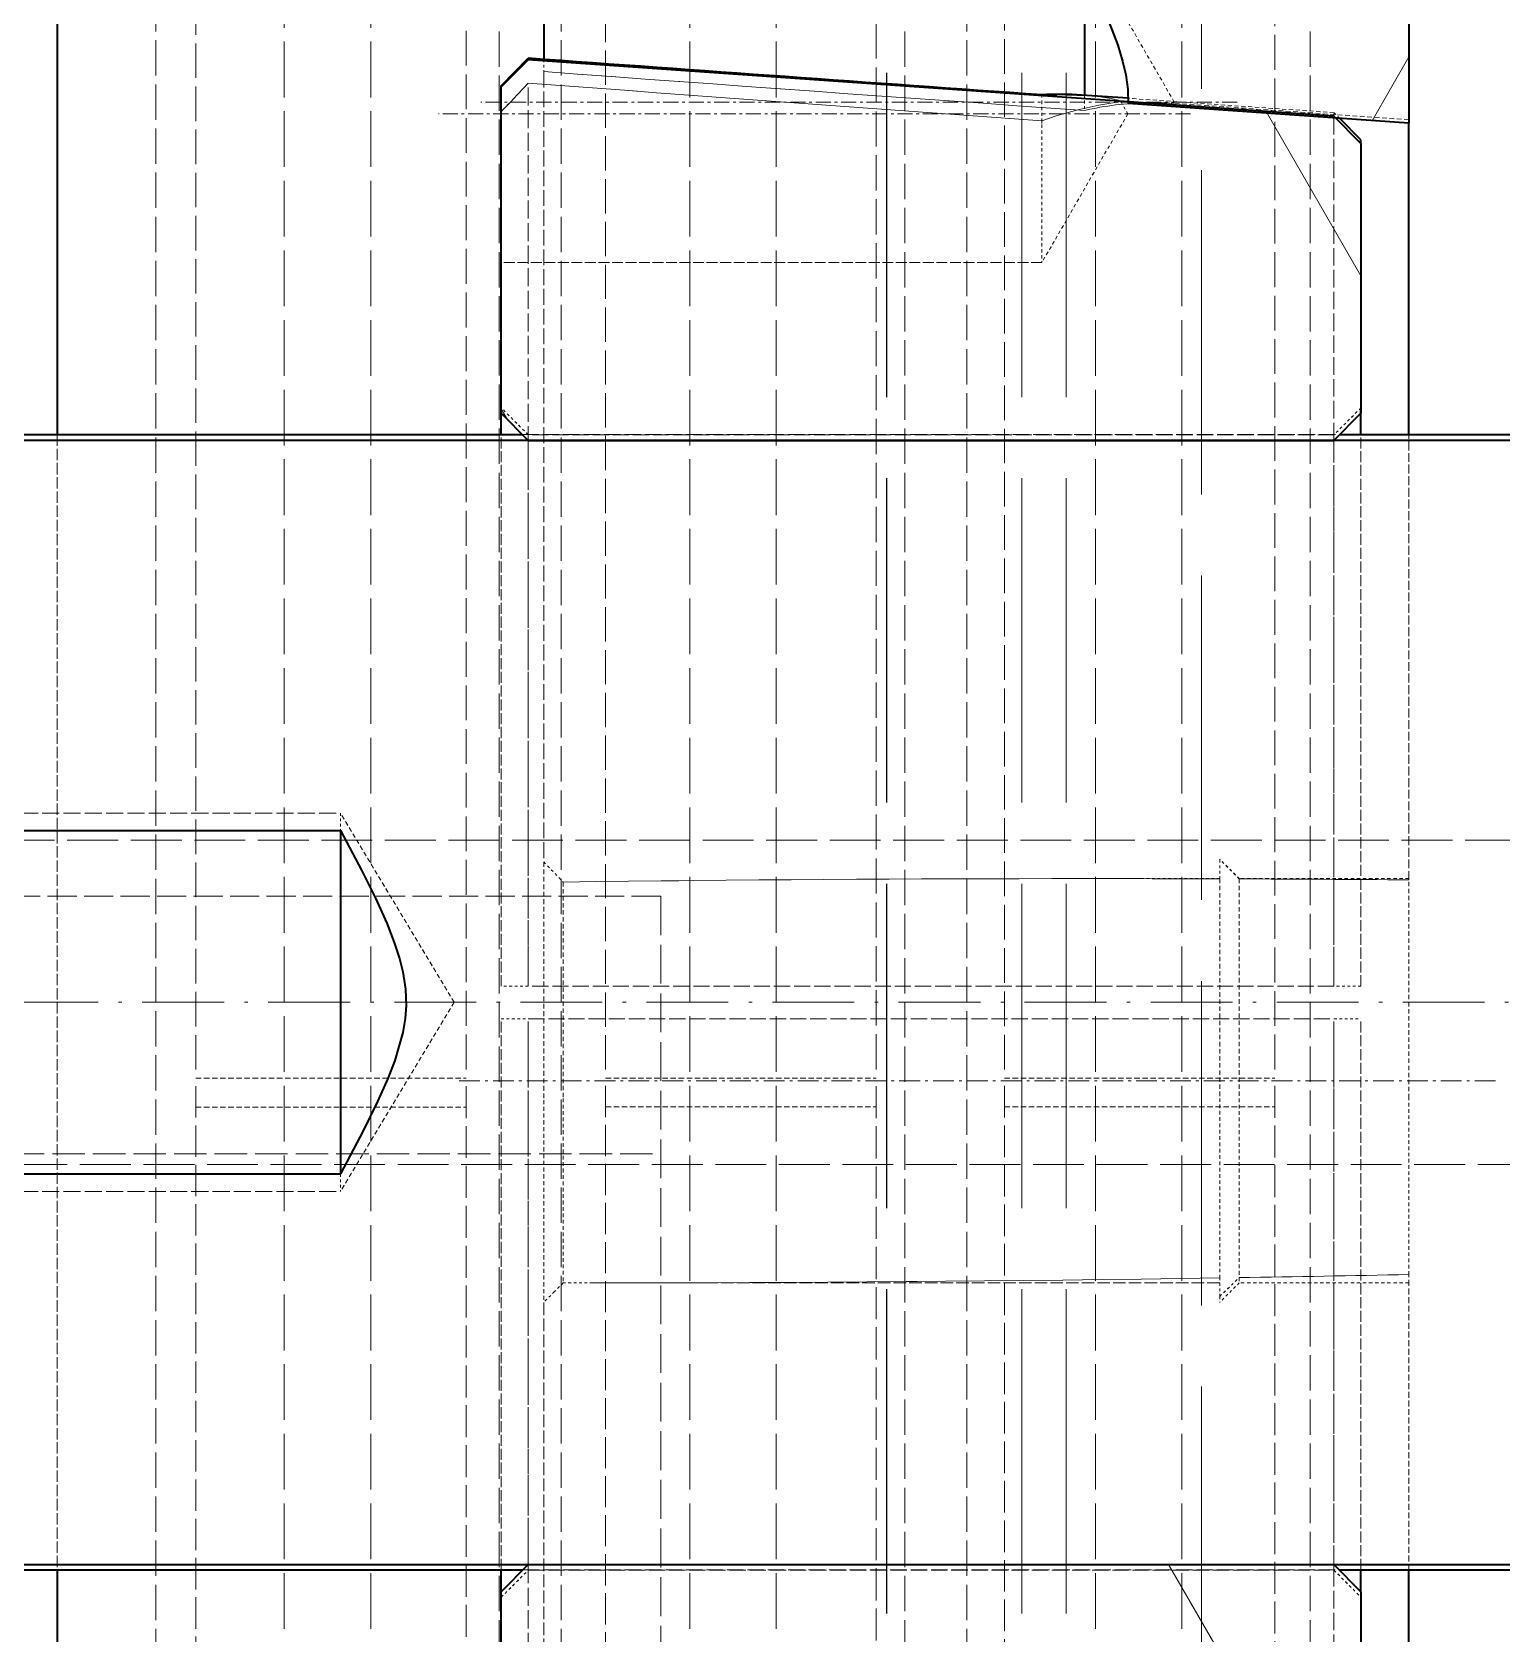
# Model space of a CAD drawing. Header units: millimetres. Extents: x 12184 to 41592, y 8990 to 29785.
# Drawn here: x 22871.4 to 22925.8, y 16684.3 to 16743.6 of the extents above; entities that cross this region are included whole.
import ezdxf

# ---------------------------------------------------------------- set-up
doc = ezdxf.new("R2010")
doc.units = ezdxf.units.MM
doc.linetypes.add('DASHDOT', pattern=[18.5, 12, -3, 0.5, -3])
doc.linetypes.add('DASHED', pattern=[15, 12, -3])

# ---------------------------------------------------------------- blocks, each defined once
blk = doc.blocks.new('A$C55E021B5')
at = {"color": 7, "linetype": 'DASHED', "lineweight": 13}
for p, q in [((584.999, 2140.5), (584.999, 0.5)), ((586.647, 2140.5), (586.647, 0.5)), ((591.644, 2140.5), (591.644, 0.5)), ((579.999, 1356.898), (579.999, 403.044))]:
    blk.add_line(p, q, dxfattribs=at)
at = {"color": 7, "lineweight": 35, "ltscale": 0.054532}
blk.add_line((572.327, 536.346), (572.327, 503.627), dxfattribs=at)
at = {"color": 7, "linetype": 'DASHED', "lineweight": 13, "ltscale": 0.108833}
for p, q in [((575.977, 536.413), (575.977, 471.113)), ((588.677, 471.113), (588.677, 536.413)), ((590.977, 536.413), (590.977, 471.113)), ((603.677, 471.113), (603.677, 536.413)), ((605.977, 536.413), (605.977, 471.113)), ((618.677, 471.113), (618.677, 536.413)), ((575.977, 471.113), (575.977, 405.813)), ((588.677, 405.813), (588.677, 471.113)), ((590.977, 471.113), (590.977, 405.813)), ((603.677, 405.813), (603.677, 471.113)), ((605.977, 471.113), (605.977, 405.813)), ((618.677, 405.813), (618.677, 471.113))]:
    blk.add_line(p, q, dxfattribs=at)
at = {"color": 7, "linetype": 'DASHED', "lineweight": 13, "ltscale": 0.108372}
blk.add_line((592.038, 533.33), (592.038, 468.307), dxfattribs=at)
at = {"color": 7, "linetype": 'DASHED', "lineweight": 13, "ltscale": 0.107632}
blk.add_line((607.193, 532.883), (607.193, 468.304), dxfattribs=at)
at = {"color": 7, "linetype": 'DASHED', "lineweight": 13, "ltscale": 0.10718}
blk.add_line((577.284, 532.618), (577.284, 468.31), dxfattribs=at)
at = {"color": 7, "linetype": 'DASHED', "lineweight": 13, "ltscale": 0.106761}
blk.add_line((587.284, 532.366), (587.284, 468.31), dxfattribs=at)
at = {"color": 7, "linetype": 'DASHED', "lineweight": 13, "ltscale": 0.105579}
blk.add_line((602.039, 531.654), (602.039, 468.307), dxfattribs=at)
at = {"color": 7, "linetype": 'DASHED', "lineweight": 13, "ltscale": 0.106329}
blk.add_line((617.193, 532.101), (617.193, 468.304), dxfattribs=at)
at = {"color": 7, "linetype": 'DASHED', "lineweight": 13, "ltscale": 0.171667}
for p, q in [((580.728, 419.613), (580.728, 522.613)), ((583.925, 419.613), (583.925, 522.613)), ((595.728, 419.613), (595.728, 522.613)), ((598.925, 419.613), (598.925, 522.613)), ((610.728, 419.613), (610.728, 522.613)), ((613.925, 419.613), (613.925, 522.613))]:
    blk.add_line(p, q, dxfattribs=at)
at = {"color": 7, "lineweight": 35, "ltscale": 0.040341}
blk.add_line((622.327, 516.317), (622.327, 492.113), dxfattribs=at)
at = {"color": 7, "linetype": 'DASHED', "lineweight": 13, "ltscale": 0.011066}
blk.add_line((581.007, 504.413), (584.327, 510.163), dxfattribs=at)
at = {"color": 7, "lineweight": 35, "ltscale": 0.007811}
blk.add_line((584.327, 509.353), (584.327, 504.666), dxfattribs=at)
at = {"color": 7, "lineweight": 35, "ltscale": 0.005599}
blk.add_line((604.327, 509.353), (604.327, 505.994), dxfattribs=at)
at = {"color": 7, "lineweight": 13, "ltscale": 0.004543}
blk.add_line((573.69, 503.723), (572.327, 506.084), dxfattribs=at)
at = {"color": 7, "lineweight": 35, "ltscale": 0.049789}
blk.add_line((575.101, 503.888), (604.901, 505.98), dxfattribs=at)
at = {"color": 7, "linetype": 'DASHED', "lineweight": 13, "ltscale": 0.00075798}
blk.add_line((604.327, 505.994), (604.327, 505.539), dxfattribs=at)
at = {"color": 7, "linetype": 'DASHED', "lineweight": 13, "ltscale": 0.048727}
blk.add_line((604.327, 505.539), (604.327, 476.303), dxfattribs=at)
at = {"color": 7, "lineweight": 35, "ltscale": 9.00269e-05}
blk.add_line((604.901, 505.98), (604.901, 506.034), dxfattribs=at)
at = {"color": 7, "lineweight": 35, "ltscale": 0.002385}
blk.add_line((605.901, 505.011), (604.901, 506.034), dxfattribs=at)
at = {"color": 7, "lineweight": 35, "ltscale": 0.002362}
for p, q in [((605.901, 504.976), (604.901, 505.98)), ((574.101, 502.884), (575.101, 503.888))]:
    blk.add_line(p, q, dxfattribs=at)
at = {"color": 7, "linetype": 'DASHED', "lineweight": 13, "ltscale": 0.055687}
for p, q in [((604.901, 471.705), (604.901, 505.117)), ((604.901, 437.093), (604.901, 470.505))]:
    blk.add_line(p, q, dxfattribs=at)
at = {"color": 7, "lineweight": 35, "ltscale": 5.72205e-05}
blk.add_line((605.901, 504.976), (605.901, 505.011), dxfattribs=at)
at = {"color": 7, "lineweight": 35, "ltscale": 0.020118}
for p, q in [((605.901, 492.906), (605.901, 504.976)), ((605.901, 437.233), (605.901, 449.304))]:
    blk.add_line(p, q, dxfattribs=at)
at = {"color": 7, "linetype": 'DASHED', "lineweight": 13, "ltscale": 0.014544}
blk.add_line((572.327, 503.76), (581.032, 504.369), dxfattribs=at)
at = {"color": 7, "lineweight": 35, "ltscale": 0.017341}
blk.add_line((572.327, 503.627), (582.706, 504.356), dxfattribs=at)
at = {"color": 7, "linetype": 'DASHED', "lineweight": 13, "ltscale": 0.012709}
blk.add_line((575.101, 504.021), (582.708, 504.553), dxfattribs=at)
at = {"color": 7, "linetype": 'DASHDOT', "lineweight": 13, "ltscale": 0.04664}
blk.add_line((578.675, 504.413), (606.659, 504.413), dxfattribs=at)
at = {"color": 7, "linetype": 'DASHED', "lineweight": 13, "ltscale": 8.42455e-05}
blk.add_line((581.032, 504.369), (581.007, 504.413), dxfattribs=at)
at = {"color": 7, "linetype": 'DASHED', "lineweight": 13, "ltscale": 0.000399662}
for p, q in [((581.272, 504.382), (581.032, 504.369)), ((581.032, 504.369), (581.272, 504.382))]:
    blk.add_line(p, q, dxfattribs=at)
at = {"color": 7, "lineweight": 35, "ltscale": 0.002883}
blk.add_line((582.708, 504.553), (584.434, 504.674), dxfattribs=at)
at = {"color": 7, "linetype": 'DASHED', "lineweight": 13, "ltscale": 0.000904611}
blk.add_line((582.725, 503.979), (582.997, 504.449), dxfattribs=at)
at = {"color": 7, "linetype": 'DASHED', "lineweight": 13, "ltscale": 5.922e-06}
blk.add_line((582.997, 504.449), (582.996, 504.446), dxfattribs=at)
at = {"color": 7, "linetype": 'DASHED', "lineweight": 13, "ltscale": 0.000201659}
blk.add_line((582.996, 504.446), (583.111, 504.409), dxfattribs=at)
at = {"color": 7, "linetype": 'DASHED', "lineweight": 13, "ltscale": 0.000207215}
blk.add_line((583.113, 504.492), (582.997, 504.449), dxfattribs=at)
at = {"color": 7, "linetype": 'DASHED', "lineweight": 13, "ltscale": 0.000938225}
blk.add_line((584.327, 504.666), (584.327, 504.103), dxfattribs=at)
at = {"color": 7, "linetype": 'DASHED', "lineweight": 13, "ltscale": 0.000364304}
blk.add_line((585.901, 504.677), (585.901, 504.459), dxfattribs=at)
at = {"color": 7, "linetype": 'DASHED', "lineweight": 13, "ltscale": 0.009966}
blk.add_line((585.901, 504.459), (585.901, 498.479), dxfattribs=at)
at = {"color": 7, "lineweight": 13, "ltscale": 0.011692}
blk.add_line((577.608, 504.064), (574.101, 497.989), dxfattribs=at)
at = {"color": 7, "lineweight": 35, "ltscale": 0.001852}
blk.add_line((574.101, 503.021), (574.886, 503.807), dxfattribs=at)
at = {"color": 7, "linetype": 'DASHED', "lineweight": 13, "ltscale": 0.000504953}
blk.add_line((574.886, 503.807), (575.101, 504.021), dxfattribs=at)
at = {"color": 7, "linetype": 'DASHED', "lineweight": 13, "ltscale": 0.05386}
for p, q in [((575.101, 471.705), (575.101, 504.021)), ((575.101, 438.189), (575.101, 470.505))]:
    blk.add_line(p, q, dxfattribs=at)
at = {"color": 7, "linetype": 'DASHED', "lineweight": 13, "ltscale": 0.000221252}
blk.add_line((575.101, 503.888), (575.101, 504.021), dxfattribs=at)
at = {"color": 7, "linetype": 'DASHDOT', "lineweight": 13, "ltscale": 0.046352}
blk.add_line((580.408, 503.979), (608.219, 503.979), dxfattribs=at)
at = {"color": 7, "linetype": 'DASHED', "lineweight": 13, "ltscale": 0.010585}
blk.add_line((582.725, 503.979), (585.901, 498.479), dxfattribs=at)
at = {"color": 7, "linetype": 'DASHED', "lineweight": 13, "ltscale": 0.000365829}
blk.add_line((585.901, 503.719), (585.901, 503.5), dxfattribs=at)
at = {"color": 7, "lineweight": 35, "ltscale": 0.019194}
blk.add_line((572.327, 492.113), (572.327, 503.629), dxfattribs=at)
at = {"color": 7, "lineweight": 35, "ltscale": 0.000228119}
blk.add_line((574.101, 502.884), (574.101, 503.021), dxfattribs=at)
at = {"color": 7, "lineweight": 35, "ltscale": 0.016631}
for p, q in [((574.101, 502.884), (574.101, 492.906)), ((574.101, 449.304), (574.101, 439.326))]:
    blk.add_line(p, q, dxfattribs=at)
at = {"color": 7, "linetype": 'DASHED', "lineweight": 13, "ltscale": 0.033334}
blk.add_line((585.901, 498.479), (605.901, 498.479), dxfattribs=at)
at = {"color": 7, "linetype": 'DASHED', "lineweight": 13, "ltscale": 0.002357}
for p, q in [((574.101, 493.105), (575.101, 492.105)), ((604.901, 492.105), (605.901, 493.105)), ((575.101, 450.105), (574.101, 449.105)), ((605.901, 449.105), (604.901, 450.105))]:
    blk.add_line(p, q, dxfattribs=at)
at = {"color": 7, "lineweight": 13, "ltscale": 0.000747876}
blk.add_line((605.901, 493.068), (605.677, 492.679), dxfattribs=at)
at = {"color": 7, "lineweight": 35, "ltscale": 0.001483}
blk.add_line((574.101, 492.113), (574.101, 493.002), dxfattribs=at)
at = {"color": 7, "lineweight": 35, "ltscale": 0.002368}
for p, q in [((575.101, 491.896), (574.101, 492.906)), ((575.101, 450.313), (574.101, 449.304)), ((604.901, 450.313), (605.901, 449.304))]:
    blk.add_line(p, q, dxfattribs=at)
at = {"color": 7, "lineweight": 35, "ltscale": 0.002369}
blk.add_line((604.901, 491.896), (605.901, 492.906), dxfattribs=at)
at = {"color": 7, "linetype": 'DASHED', "lineweight": 13, "ltscale": 0.000161171}
blk.add_line((605.901, 492.906), (605.901, 493.002), dxfattribs=at)
at = {"color": 7, "lineweight": 35, "ltscale": 0.001322}
blk.add_line((605.901, 492.113), (605.901, 492.906), dxfattribs=at)
at = {"color": 7, "lineweight": 35, "ltscale": 0.04673}
blk.add_line((574.886, 492.113), (546.848, 492.113), dxfattribs=at)
at = {"color": 7, "lineweight": 35, "ltscale": 0.18}
for p, q in [((654.849, 491.906), (546.848, 491.906)), ((654.849, 450.32), (546.848, 450.32))]:
    blk.add_line(p, q, dxfattribs=at)
at = {"color": 7, "linetype": 'DASHED', "lineweight": 13, "ltscale": 0.027456}
blk.add_line((572.327, 475.639), (572.327, 492.113), dxfattribs=at)
at = {"color": 7, "linetype": 'DASHED', "lineweight": 13, "ltscale": 0.034013}
for p, q in [((574.101, 471.705), (574.101, 492.113)), ((605.901, 471.705), (605.901, 492.113))]:
    blk.add_line(p, q, dxfattribs=at)
at = {"color": 7, "linetype": 'DASHED', "lineweight": 13, "ltscale": 0.050381}
blk.add_line((605.115, 492.113), (574.886, 492.113), dxfattribs=at)
at = {"color": 7, "linetype": 'DASHED', "lineweight": 13, "ltscale": 0.049667}
for p, q in [((575.101, 492.105), (604.901, 492.105)), ((575.101, 471.705), (604.901, 471.705)), ((604.901, 470.505), (575.101, 470.505)), ((604.901, 450.105), (575.101, 450.105))]:
    blk.add_line(p, q, dxfattribs=at)
at = {"color": 7, "linetype": 'DASHED', "lineweight": 13, "ltscale": 0.034}
for p, q in [((575.101, 471.705), (575.101, 492.105)), ((604.901, 471.705), (604.901, 492.105)), ((575.101, 450.105), (575.101, 470.505)), ((604.901, 450.105), (604.901, 470.505))]:
    blk.add_line(p, q, dxfattribs=at)
at = {"color": 7, "linetype": 'DASHED', "lineweight": 13, "ltscale": 0.000347519}
for p, q in [((575.101, 491.896), (575.101, 492.105)), ((604.901, 491.896), (604.901, 492.105))]:
    blk.add_line(p, q, dxfattribs=at)
at = {"color": 7, "lineweight": 35, "ltscale": 0.049667}
for p, q in [((604.901, 491.896), (575.101, 491.896)), ((604.901, 450.313), (575.101, 450.313))]:
    blk.add_line(p, q, dxfattribs=at)
at = {"color": 7, "lineweight": 35, "ltscale": 0.082889}
blk.add_line((654.849, 492.113), (605.115, 492.113), dxfattribs=at)
at = {"color": 7, "linetype": 'DASHED', "lineweight": 13, "ltscale": 0.035}
for p, q in [((622.327, 492.113), (622.327, 471.113)), ((622.327, 471.113), (622.327, 450.113))]:
    blk.add_line(p, q, dxfattribs=at)
at = {"color": 7, "linetype": 'DASHED', "lineweight": 13, "ltscale": 0.013611}
for q in [(611.849, 478.113), (611.849, 464.113)]:
    blk.add_line((607.643, 471.113), q, dxfattribs=at)
at = {"color": 7, "linetype": 'DASHED', "lineweight": 13, "ltscale": 0.001081}
for p, q in [((611.849, 478.113), (611.849, 477.464)), ((611.849, 478.113), (611.849, 477.464)), ((611.849, 464.761), (611.849, 464.113)), ((611.849, 464.761), (611.849, 464.113))]:
    blk.add_line(p, q, dxfattribs=at)
at = {"color": 7, "linetype": 'DASHED', "lineweight": 13, "ltscale": 0.0525}
for p, q in [((643.349, 478.113), (611.849, 478.113)), ((643.349, 464.113), (611.849, 464.113))]:
    blk.add_line(p, q, dxfattribs=at)
at = {"color": 7, "linetype": 'DASHED', "lineweight": 13, "ltscale": 0.156667}
for p, q in [((654.849, 477.113), (560.849, 477.113)), ((560.849, 465.113), (654.849, 465.113))]:
    blk.add_line(p, q, dxfattribs=at)
at = {"color": 7, "lineweight": 35, "ltscale": 0.0525}
for p, q in [((643.349, 477.464), (611.849, 477.464)), ((643.349, 464.761), (611.849, 464.761))]:
    blk.add_line(p, q, dxfattribs=at)
at = {"color": 7, "lineweight": 35, "ltscale": 0.021171}
blk.add_line((611.849, 477.464), (611.849, 464.761), dxfattribs=at)
at = {"color": 7, "linetype": 'DASHED', "lineweight": 13, "ltscale": 0.001705}
for p, q in [((578.603, 475.687), (579.327, 476.41)), ((578.603, 460.734), (579.327, 460.01))]:
    blk.add_line(p, q, dxfattribs=at)
at = {"color": 7, "linetype": 'DASHED', "lineweight": 13, "ltscale": 0.001703}
blk.add_line((578.603, 475.676), (579.327, 476.398), dxfattribs=at)
at = {"color": 7, "linetype": 'DASHED', "lineweight": 13, "ltscale": 2.1553e-05}
blk.add_line((579.327, 476.41), (579.327, 476.398), dxfattribs=at)
at = {"color": 7, "linetype": 'DASHED', "lineweight": 13, "ltscale": 0.001198}
blk.add_line((579.327, 475.678), (579.327, 476.398), dxfattribs=at)
at = {"color": 7, "linetype": 'DASHED', "lineweight": 13, "ltscale": 0.00173}
blk.add_line((604.327, 476.303), (603.603, 475.559), dxfattribs=at)
at = {"color": 7, "linetype": 'DASHED', "lineweight": 13, "ltscale": 0.014679}
blk.add_line((604.327, 476.303), (604.327, 467.496), dxfattribs=at)
at = {"color": 7, "linetype": 'DASHED', "lineweight": 13, "ltscale": 0.010461}
for p, q in [((572.327, 475.687), (578.603, 475.687)), ((572.327, 460.734), (578.603, 460.734))]:
    blk.add_line(p, q, dxfattribs=at)
at = {"color": 7, "linetype": 'DASHED', "lineweight": 13, "ltscale": 0.013473}
blk.add_line((572.327, 467.559), (572.327, 475.643), dxfattribs=at)
at = {"color": 7, "linetype": 'DASHED', "lineweight": 13, "ltscale": 0.013547}
blk.add_line((578.603, 475.687), (578.603, 467.559), dxfattribs=at)
at = {"color": 7, "linetype": 'DASHED', "lineweight": 13, "ltscale": 0.008347}
blk.add_line((579.327, 475.687), (584.335, 475.687), dxfattribs=at)
at = {"color": 7, "linetype": 'DASHED', "lineweight": 13, "ltscale": 0.013534}
blk.add_line((579.327, 475.679), (579.327, 467.559), dxfattribs=at)
at = {"color": 7, "linetype": 'DASHED', "lineweight": 13, "ltscale": 0.013334}
blk.add_line((603.603, 475.559), (603.603, 467.559), dxfattribs=at)
at = {"color": 7, "linetype": 'DASHED', "lineweight": 13, "ltscale": 0.09}
blk.add_line((599.999, 475.041), (653.999, 475.041), dxfattribs=at)
at = {"color": 7, "linetype": 'DASHED', "lineweight": 13, "ltscale": 0.120001}
blk.add_line((599.999, 475.041), (599.999, 403.041), dxfattribs=at)
at = {"color": 7, "linetype": 'DASHED', "lineweight": 13, "ltscale": 0.001666}
for p, q in [((574.101, 471.705), (575.101, 471.705)), ((575.101, 470.505), (574.101, 470.505))]:
    blk.add_line(p, q, dxfattribs=at)
at = {"color": 7, "linetype": 'DASHED', "lineweight": 13, "ltscale": 0.001667}
for p, q in [((604.901, 471.705), (605.901, 471.705)), ((605.901, 470.505), (604.901, 470.505))]:
    blk.add_line(p, q, dxfattribs=at)
at = {"color": 7, "linetype": 'DASHDOT', "lineweight": 13, "ltscale": 0.252}
blk.add_line((518.249, 471.113), (669.449, 471.113), dxfattribs=at)
at = {"color": 7, "linetype": 'DASHED', "lineweight": 13, "ltscale": 0.033987}
for p, q in [((574.101, 450.113), (574.101, 470.505)), ((605.901, 450.113), (605.901, 470.505))]:
    blk.add_line(p, q, dxfattribs=at)
at = {"color": 7, "linetype": 'DASHDOT', "lineweight": 13, "ltscale": 0.064001}
blk.add_line((569.127, 468.21), (607.527, 468.21), dxfattribs=at)
at = {"color": 7, "linetype": 'DASHED', "lineweight": 13, "ltscale": 0.097826}
blk.add_line((577.284, 409.614), (577.284, 468.31), dxfattribs=at)
at = {"color": 7, "linetype": 'DASHED', "lineweight": 13, "ltscale": 0.016666}
for p, q in [((587.284, 468.31), (577.284, 468.31)), ((617.193, 468.304), (607.193, 468.304)), ((587.284, 467.244), (577.284, 467.244)), ((617.193, 467.238), (607.193, 467.238))]:
    blk.add_line(p, q, dxfattribs=at)
at = {"color": 7, "linetype": 'DASHED', "lineweight": 13, "ltscale": 0.097422}
blk.add_line((587.284, 409.856), (587.284, 468.31), dxfattribs=at)
at = {"color": 7, "linetype": 'DASHED', "lineweight": 13, "ltscale": 0.09907}
blk.add_line((592.038, 408.865), (592.038, 468.307), dxfattribs=at)
at = {"color": 7, "linetype": 'DASHED', "lineweight": 13, "ltscale": 0.016667}
for p, q in [((602.039, 468.307), (592.038, 468.307)), ((602.039, 467.241), (592.038, 467.241))]:
    blk.add_line(p, q, dxfattribs=at)
at = {"color": 7, "linetype": 'DASHED', "lineweight": 13, "ltscale": 0.096219}
blk.add_line((602.039, 410.575), (602.039, 468.307), dxfattribs=at)
at = {"color": 7, "linetype": 'DASHED', "lineweight": 13, "ltscale": 0.098379}
blk.add_line((607.193, 409.276), (607.193, 468.304), dxfattribs=at)
at = {"color": 7, "linetype": 'DASHED', "lineweight": 13, "ltscale": 0.096984}
blk.add_line((617.193, 410.113), (617.193, 468.304), dxfattribs=at)
at = {"color": 7, "linetype": 'DASHED', "lineweight": 13, "ltscale": 0.010865}
blk.add_line((572.327, 461.04), (572.327, 467.559), dxfattribs=at)
at = {"color": 7, "linetype": 'DASHED', "lineweight": 13, "ltscale": 0.011375}
blk.add_line((578.603, 467.559), (578.603, 460.734), dxfattribs=at)
at = {"color": 7, "linetype": 'DASHED', "lineweight": 13, "ltscale": 0.011115}
blk.add_line((579.327, 467.559), (579.327, 460.89), dxfattribs=at)
at = {"color": 7, "linetype": 'DASHED', "lineweight": 13, "ltscale": 0.011374}
blk.add_line((603.603, 467.559), (603.603, 460.734), dxfattribs=at)
at = {"color": 7, "linetype": 'DASHED', "lineweight": 13, "ltscale": 0.012476}
blk.add_line((604.327, 467.496), (604.327, 460.01), dxfattribs=at)
at = {"color": 7, "linetype": 'DASHED', "lineweight": 13, "ltscale": 0.1}
blk.add_line((659.999, 465.507), (599.999, 465.507), dxfattribs=at)
at = {"color": 7, "linetype": 'DASHED', "lineweight": 13, "ltscale": 0.018213}
blk.add_line((572.327, 450.113), (572.327, 461.04), dxfattribs=at)
at = {"color": 7, "linetype": 'DASHED', "lineweight": 13, "ltscale": 0.001678}
blk.add_line((579.327, 460.228), (578.603, 460.928), dxfattribs=at)
at = {"color": 7, "linetype": 'DASHED', "lineweight": 13, "ltscale": 0.001149}
blk.add_line((579.327, 460.228), (579.327, 460.917), dxfattribs=at)
at = {"color": 7, "linetype": 'DASHED', "lineweight": 13, "ltscale": 0.038653}
blk.add_line((579.327, 460.734), (602.518, 460.734), dxfattribs=at)
at = {"color": 7, "linetype": 'DASHED', "lineweight": 13, "ltscale": 0.001808}
blk.add_line((602.518, 460.734), (603.603, 460.734), dxfattribs=at)
at = {"color": 7, "linetype": 'DASHED', "lineweight": 13, "ltscale": 0.000764173}
blk.add_line((603.603, 460.734), (603.927, 460.41), dxfattribs=at)
at = {"color": 7, "linetype": 'DASHED', "lineweight": 13, "ltscale": 0.000362015}
blk.add_line((579.327, 460.228), (579.327, 460.01), dxfattribs=at)
at = {"color": 7, "linetype": 'DASHED', "lineweight": 13, "ltscale": 0.000941123}
blk.add_line((603.927, 460.41), (604.327, 460.011), dxfattribs=at)
at = {"color": 7, "linetype": 'DASHED', "lineweight": 13, "ltscale": 0.000941931}
blk.add_line((603.927, 460.41), (604.327, 460.01), dxfattribs=at)
at = {"color": 7, "linetype": 'DASHED', "lineweight": 13, "ltscale": 0.039463}
blk.add_line((604.327, 460.011), (604.327, 436.334), dxfattribs=at)
at = {"color": 7, "lineweight": 35, "ltscale": 0.046756}
blk.add_line((574.902, 450.113), (546.848, 450.113), dxfattribs=at)
at = {"color": 7, "lineweight": 35, "ltscale": 0.019192}
blk.add_line((572.327, 438.597), (572.327, 450.113), dxfattribs=at)
at = {"color": 7, "lineweight": 35, "ltscale": 0.001349}
blk.add_line((574.101, 449.303), (574.101, 450.113), dxfattribs=at)
at = {"color": 7, "lineweight": 13, "ltscale": 0.02209}
blk.add_line((581.216, 450.313), (574.589, 438.835), dxfattribs=at)
at = {"color": 7, "linetype": 'DASHED', "lineweight": 13, "ltscale": 0.05033}
blk.add_line((605.1, 450.113), (574.902, 450.113), dxfattribs=at)
at = {"color": 7, "linetype": 'DASHED', "lineweight": 13, "ltscale": 0.00034771}
for p, q in [((575.101, 450.105), (575.101, 450.313)), ((604.901, 450.105), (604.901, 450.313))]:
    blk.add_line(p, q, dxfattribs=at)
at = {"color": 7, "lineweight": 35, "ltscale": 0.082915}
blk.add_line((654.849, 450.113), (605.1, 450.113), dxfattribs=at)
at = {"color": 7, "lineweight": 35, "ltscale": 0.001348}
blk.add_line((605.901, 449.304), (605.901, 450.113), dxfattribs=at)
at = {"color": 7, "lineweight": 35, "ltscale": 0.040339}
blk.add_line((622.327, 450.113), (622.327, 425.909), dxfattribs=at)
at = {"color": 7, "lineweight": 35}
for points in [[(584.327, 509.353), (583.515, 507.608), (583.098, 506.524), (582.919, 505.932), (582.803, 505.424), (582.727, 504.875), (582.706, 504.356)], [(611.849, 477.464), (611.067, 475.994), (610.555, 474.964), (610.133, 474.033), (609.854, 473.324), (609.662, 472.737), (609.535, 472.235), (609.434, 471.597), (609.412, 471), (609.447, 470.513), (609.534, 469.993), (609.833, 468.96), (610.09, 468.296), (610.47, 467.44), (611.004, 466.355), (611.849, 464.761)]]:
    blk.add_lwpolyline(points, dxfattribs=at)
at = {"color": 7, "linetype": 'DASHED', "lineweight": 13}
for points in [[(583.111, 504.409), (583.422, 504.361), (583.802, 504.296), (584.577, 504.129), (585.375, 503.901), (585.901, 503.719)], [(584.434, 504.674), (583.74, 504.602), (583.34, 504.539), (583.113, 504.492)]]:
    blk.add_lwpolyline(points, dxfattribs=at)
for centre, radius, start, end in [((101.294, 7372.71), 6885.571, 274.0226895, 274.1895374), ((283.205, 4748.972), 4256.03, 274.07841, 274.334884), ((651.21, 547.81), 62.986, 222.67397, 223.99947), ((581.784, 493.256), 11.138, 88.81215, 92.63381), ((581.791, 492.57), 11.824, 88.9191, 92.51892), ((581.763, 492.984), 11.41, 77.01808, 88.73947), ((581.78, 493.201), 11.193, 85.25477, 88.8004), ((584.429, -1061.293), 1536.98, 90.217162, 90.451137), ((584.315, -1054.466), 1530.153, 89.999497, 90.186794), ((584.552, -948.704), 1424.39, 89.233649, 90.008979), ((604.037, 2060.546), 1599.82, 268.864267, 269.089076), ((602.839, 1967.565), 1506.832, 269.105933, 269.98782)]:
    blk.add_arc(centre, radius, start, end, dxfattribs=at)
at = {"color": 7, "lineweight": 35}
for centre, radius, start, end in [((-650.919, 17958.294), 17497.384, 274.0533844, 274.1157577), ((585.194, 493.775), 10.925, 86.29152, 93.99268)]:
    blk.add_arc(centre, radius, start, end, dxfattribs=at)
blk = doc.blocks.new('1')
at = {"color": 7, "linetype": 'DASHED', "lineweight": 13}
for p, q in [((22903.004, 18377.103), (22903.004, 16237.104)), ((22908.001, 18377.103), (22908.001, 16237.104)), ((22909.648, 18377.103), (22909.648, 16237.104)), ((22914.648, 17593.501), (22914.648, 16639.647))]:
    blk.add_line(p, q, dxfattribs=at)
at = {"color": 7, "linetype": 'DASHED', "lineweight": 13, "ltscale": 0.108833}
for p, q in [((22875.97, 16707.716), (22875.97, 16773.016)), ((22888.671, 16773.016), (22888.671, 16707.716)), ((22890.97, 16707.716), (22890.97, 16773.016)), ((22903.671, 16773.016), (22903.671, 16707.716)), ((22905.97, 16707.716), (22905.97, 16773.016)), ((22918.671, 16773.016), (22918.671, 16707.716)), ((22875.97, 16642.416), (22875.97, 16707.716)), ((22888.671, 16707.716), (22888.671, 16642.416)), ((22890.97, 16642.416), (22890.97, 16707.716)), ((22903.671, 16707.716), (22903.671, 16642.416)), ((22905.97, 16642.416), (22905.97, 16707.716)), ((22918.671, 16707.716), (22918.671, 16642.416))]:
    blk.add_line(p, q, dxfattribs=at)
at = {"color": 7, "lineweight": 35, "ltscale": 0.054532}
blk.add_line((22922.32, 16772.95), (22922.32, 16740.231), dxfattribs=at)
at = {"color": 7, "linetype": 'DASHED', "lineweight": 13, "ltscale": 0.108372}
blk.add_line((22902.609, 16769.933), (22902.609, 16704.91), dxfattribs=at)
at = {"color": 7, "linetype": 'DASHED', "lineweight": 13, "ltscale": 0.107632}
blk.add_line((22887.455, 16769.487), (22887.455, 16704.907), dxfattribs=at)
at = {"color": 7, "linetype": 'DASHED', "lineweight": 13, "ltscale": 0.106761}
blk.add_line((22907.364, 16768.97), (22907.364, 16704.913), dxfattribs=at)
at = {"color": 7, "linetype": 'DASHED', "lineweight": 13, "ltscale": 0.10718}
blk.add_line((22917.364, 16769.222), (22917.364, 16704.913), dxfattribs=at)
at = {"color": 7, "linetype": 'DASHED', "lineweight": 13, "ltscale": 0.106329}
blk.add_line((22877.455, 16768.705), (22877.455, 16704.907), dxfattribs=at)
at = {"color": 7, "linetype": 'DASHED', "lineweight": 13, "ltscale": 0.105579}
blk.add_line((22892.609, 16768.258), (22892.609, 16704.91), dxfattribs=at)
at = {"color": 7, "linetype": 'DASHED', "lineweight": 13, "ltscale": 0.171667}
for p, q in [((22880.722, 16656.216), (22880.722, 16759.216)), ((22883.919, 16656.216), (22883.919, 16759.216)), ((22895.722, 16656.216), (22895.722, 16759.216)), ((22898.919, 16656.216), (22898.919, 16759.216)), ((22910.722, 16656.216), (22910.722, 16759.216)), ((22913.919, 16656.216), (22913.919, 16759.216))]:
    blk.add_line(p, q, dxfattribs=at)
at = {"color": 7, "lineweight": 35, "ltscale": 0.040341}
blk.add_line((22872.321, 16752.921), (22872.321, 16728.716), dxfattribs=at)
at = {"color": 7, "linetype": 'DASHED', "lineweight": 13, "ltscale": 0.011066}
blk.add_line((22913.64, 16741.016), (22910.321, 16746.766), dxfattribs=at)
at = {"color": 7, "lineweight": 35, "ltscale": 0.005599}
blk.add_line((22890.32, 16745.957), (22890.32, 16742.597), dxfattribs=at)
at = {"color": 7, "lineweight": 35, "ltscale": 0.007811}
blk.add_line((22910.321, 16745.956), (22910.321, 16741.27), dxfattribs=at)
at = {"color": 7, "lineweight": 35, "ltscale": 0.002385}
blk.add_line((22888.747, 16741.614), (22889.747, 16742.638), dxfattribs=at)
at = {"color": 7, "lineweight": 35, "ltscale": 0.002362}
for p, q in [((22888.747, 16741.58), (22889.747, 16742.584)), ((22920.546, 16739.488), (22919.547, 16740.492))]:
    blk.add_line(p, q, dxfattribs=at)
at = {"color": 7, "lineweight": 35, "ltscale": 9.00269e-05}
blk.add_line((22889.747, 16742.584), (22889.747, 16742.638), dxfattribs=at)
at = {"color": 7, "lineweight": 35, "ltscale": 0.049789}
blk.add_line((22919.547, 16740.492), (22889.747, 16742.584), dxfattribs=at)
at = {"color": 7, "linetype": 'DASHED', "lineweight": 13, "ltscale": 0.00075798}
blk.add_line((22890.32, 16742.597), (22890.32, 16742.143), dxfattribs=at)
at = {"color": 7, "lineweight": 13, "ltscale": 0.004543}
blk.add_line((22920.958, 16740.327), (22922.32, 16742.687), dxfattribs=at)
at = {"color": 7, "linetype": 'DASHED', "lineweight": 13, "ltscale": 0.055687}
for p, q in [((22889.747, 16708.308), (22889.747, 16741.72)), ((22889.747, 16673.696), (22889.747, 16707.108))]:
    blk.add_line(p, q, dxfattribs=at)
at = {"color": 7, "linetype": 'DASHED', "lineweight": 13, "ltscale": 0.048727}
blk.add_line((22890.32, 16742.143), (22890.32, 16712.907), dxfattribs=at)
at = {"color": 7, "lineweight": 35, "ltscale": 5.72205e-05}
blk.add_line((22888.747, 16741.58), (22888.747, 16741.614), dxfattribs=at)
at = {"color": 7, "lineweight": 35, "ltscale": 0.020118}
for p, q in [((22888.747, 16729.509), (22888.747, 16741.58)), ((22888.747, 16673.837), (22888.747, 16685.908))]:
    blk.add_line(p, q, dxfattribs=at)
at = {"color": 7, "linetype": 'DASHED', "lineweight": 13, "ltscale": 0.000364304}
blk.add_line((22908.747, 16741.281), (22908.747, 16741.062), dxfattribs=at)
at = {"color": 7, "lineweight": 35, "ltscale": 0.002883}
blk.add_line((22911.94, 16741.157), (22910.214, 16741.277), dxfattribs=at)
at = {"color": 7, "linetype": 'DASHED', "lineweight": 13, "ltscale": 0.000938225}
blk.add_line((22910.321, 16741.27), (22910.321, 16740.707), dxfattribs=at)
at = {"color": 7, "linetype": 'DASHED', "lineweight": 13, "ltscale": 0.012709}
blk.add_line((22919.547, 16740.625), (22911.94, 16741.157), dxfattribs=at)
at = {"color": 7, "linetype": 'DASHDOT', "lineweight": 13, "ltscale": 0.046352}
blk.add_line((22914.239, 16740.583), (22886.428, 16740.583), dxfattribs=at)
at = {"color": 7, "linetype": 'DASHDOT', "lineweight": 13, "ltscale": 0.04664}
blk.add_line((22915.972, 16741.016), (22887.988, 16741.016), dxfattribs=at)
at = {"color": 7, "linetype": 'DASHED', "lineweight": 13, "ltscale": 0.009966}
blk.add_line((22908.747, 16741.062), (22908.747, 16735.083), dxfattribs=at)
at = {"color": 7, "linetype": 'DASHED', "lineweight": 13, "ltscale": 0.010585}
blk.add_line((22911.922, 16740.583), (22908.747, 16735.083), dxfattribs=at)
at = {"color": 7, "linetype": 'DASHED', "lineweight": 13, "ltscale": 0.000207215}
blk.add_line((22911.534, 16741.096), (22911.651, 16741.053), dxfattribs=at)
at = {"color": 7, "linetype": 'DASHED', "lineweight": 13, "ltscale": 0.000201659}
blk.add_line((22911.652, 16741.049), (22911.536, 16741.013), dxfattribs=at)
at = {"color": 7, "linetype": 'DASHED', "lineweight": 13, "ltscale": 5.922e-06}
blk.add_line((22911.651, 16741.053), (22911.652, 16741.049), dxfattribs=at)
at = {"color": 7, "linetype": 'DASHED', "lineweight": 13, "ltscale": 0.000904611}
blk.add_line((22911.922, 16740.583), (22911.651, 16741.053), dxfattribs=at)
at = {"color": 7, "lineweight": 35, "ltscale": 0.017341}
blk.add_line((22922.32, 16740.231), (22911.941, 16740.96), dxfattribs=at)
at = {"color": 7, "linetype": 'DASHED', "lineweight": 13, "ltscale": 0.000399662}
for p, q in [((22913.376, 16740.986), (22913.615, 16740.972)), ((22913.615, 16740.972), (22913.376, 16740.986))]:
    blk.add_line(p, q, dxfattribs=at)
at = {"color": 7, "linetype": 'DASHED', "lineweight": 13, "ltscale": 8.42455e-05}
blk.add_line((22913.615, 16740.972), (22913.64, 16741.016), dxfattribs=at)
at = {"color": 7, "linetype": 'DASHED', "lineweight": 13, "ltscale": 0.014544}
blk.add_line((22922.32, 16740.364), (22913.615, 16740.972), dxfattribs=at)
at = {"color": 7, "lineweight": 13, "ltscale": 0.011692}
blk.add_line((22917.039, 16740.668), (22920.546, 16734.592), dxfattribs=at)
at = {"color": 7, "linetype": 'DASHED', "lineweight": 13, "ltscale": 0.000504953}
blk.add_line((22919.761, 16740.41), (22919.547, 16740.625), dxfattribs=at)
at = {"color": 7, "linetype": 'DASHED', "lineweight": 13, "ltscale": 0.05386}
for p, q in [((22919.547, 16708.308), (22919.547, 16740.625)), ((22919.547, 16674.792), (22919.547, 16707.108))]:
    blk.add_line(p, q, dxfattribs=at)
at = {"color": 7, "linetype": 'DASHED', "lineweight": 13, "ltscale": 0.000221252}
blk.add_line((22919.547, 16740.492), (22919.547, 16740.625), dxfattribs=at)
at = {"color": 7, "linetype": 'DASHED', "lineweight": 13, "ltscale": 0.000365829}
blk.add_line((22908.747, 16740.323), (22908.747, 16740.104), dxfattribs=at)
at = {"color": 7, "lineweight": 35, "ltscale": 0.001852}
blk.add_line((22920.546, 16739.625), (22919.761, 16740.41), dxfattribs=at)
at = {"color": 7, "lineweight": 35, "ltscale": 0.019194}
blk.add_line((22922.32, 16728.716), (22922.32, 16740.233), dxfattribs=at)
at = {"color": 7, "lineweight": 35, "ltscale": 0.000228119}
blk.add_line((22920.546, 16739.488), (22920.546, 16739.625), dxfattribs=at)
at = {"color": 7, "lineweight": 35, "ltscale": 0.016631}
for p, q in [((22920.546, 16739.488), (22920.546, 16729.509)), ((22920.546, 16685.908), (22920.546, 16675.929))]:
    blk.add_line(p, q, dxfattribs=at)
at = {"color": 7, "linetype": 'DASHED', "lineweight": 13, "ltscale": 0.033334}
blk.add_line((22908.747, 16735.083), (22888.747, 16735.083), dxfattribs=at)
at = {"color": 7, "linetype": 'DASHED', "lineweight": 13, "ltscale": 0.002357}
for p, q in [((22889.747, 16728.708), (22888.747, 16729.708)), ((22920.546, 16729.708), (22919.547, 16728.708)), ((22888.747, 16685.708), (22889.747, 16686.708)), ((22919.547, 16686.708), (22920.546, 16685.708))]:
    blk.add_line(p, q, dxfattribs=at)
at = {"color": 7, "lineweight": 13, "ltscale": 0.000747876}
blk.add_line((22888.747, 16729.672), (22888.971, 16729.283), dxfattribs=at)
at = {"color": 7, "linetype": 'DASHED', "lineweight": 13, "ltscale": 0.000161171}
blk.add_line((22888.747, 16729.509), (22888.747, 16729.606), dxfattribs=at)
at = {"color": 7, "lineweight": 35, "ltscale": 0.001322}
blk.add_line((22888.747, 16728.716), (22888.747, 16729.509), dxfattribs=at)
at = {"color": 7, "lineweight": 35, "ltscale": 0.002369}
blk.add_line((22889.747, 16728.5), (22888.747, 16729.509), dxfattribs=at)
at = {"color": 7, "lineweight": 35, "ltscale": 0.002368}
for p, q in [((22919.547, 16728.5), (22920.546, 16729.509)), ((22889.747, 16686.917), (22888.747, 16685.908)), ((22919.547, 16686.917), (22920.546, 16685.908))]:
    blk.add_line(p, q, dxfattribs=at)
at = {"color": 7, "lineweight": 35, "ltscale": 0.001483}
blk.add_line((22920.546, 16728.716), (22920.546, 16729.606), dxfattribs=at)
at = {"color": 7, "lineweight": 35, "ltscale": 0.082889}
blk.add_line((22839.799, 16728.716), (22889.532, 16728.716), dxfattribs=at)
at = {"color": 7, "linetype": 'DASHED', "lineweight": 13, "ltscale": 0.035}
for p, q in [((22872.321, 16728.716), (22872.321, 16707.716)), ((22872.321, 16707.716), (22872.321, 16686.716))]:
    blk.add_line(p, q, dxfattribs=at)
at = {"color": 7, "linetype": 'DASHED', "lineweight": 13, "ltscale": 0.034013}
for p, q in [((22888.747, 16708.308), (22888.747, 16728.716)), ((22920.546, 16708.308), (22920.546, 16728.716))]:
    blk.add_line(p, q, dxfattribs=at)
at = {"color": 7, "linetype": 'DASHED', "lineweight": 13, "ltscale": 0.050381}
blk.add_line((22889.532, 16728.716), (22919.761, 16728.716), dxfattribs=at)
at = {"color": 7, "linetype": 'DASHED', "lineweight": 13, "ltscale": 0.034}
for p, q in [((22889.747, 16708.308), (22889.747, 16728.708)), ((22919.547, 16708.308), (22919.547, 16728.708)), ((22889.747, 16686.708), (22889.747, 16707.108)), ((22919.547, 16686.708), (22919.547, 16707.108))]:
    blk.add_line(p, q, dxfattribs=at)
at = {"color": 7, "linetype": 'DASHED', "lineweight": 13, "ltscale": 0.049667}
for p, q in [((22919.547, 16728.708), (22889.747, 16728.708)), ((22919.547, 16708.308), (22889.747, 16708.308)), ((22889.747, 16707.108), (22919.547, 16707.108)), ((22889.747, 16686.708), (22919.547, 16686.708))]:
    blk.add_line(p, q, dxfattribs=at)
at = {"color": 7, "linetype": 'DASHED', "lineweight": 13, "ltscale": 0.000347519}
for p, q in [((22889.747, 16728.5), (22889.747, 16728.708)), ((22919.547, 16728.5), (22919.547, 16728.708))]:
    blk.add_line(p, q, dxfattribs=at)
at = {"color": 7, "lineweight": 35, "ltscale": 0.04673}
blk.add_line((22919.761, 16728.716), (22947.799, 16728.716), dxfattribs=at)
at = {"color": 7, "linetype": 'DASHED', "lineweight": 13, "ltscale": 0.027456}
blk.add_line((22922.32, 16712.243), (22922.32, 16728.716), dxfattribs=at)
at = {"color": 7, "lineweight": 35, "ltscale": 0.18}
for p, q in [((22839.799, 16728.509), (22947.799, 16728.509)), ((22839.799, 16686.924), (22947.799, 16686.924))]:
    blk.add_line(p, q, dxfattribs=at)
at = {"color": 7, "lineweight": 35, "ltscale": 0.049667}
for p, q in [((22889.747, 16728.5), (22919.547, 16728.5)), ((22889.747, 16686.917), (22919.547, 16686.917))]:
    blk.add_line(p, q, dxfattribs=at)
at = {"color": 7, "linetype": 'DASHED', "lineweight": 13, "ltscale": 0.0525}
for p, q in [((22851.299, 16714.716), (22882.799, 16714.716)), ((22851.299, 16700.716), (22882.799, 16700.716))]:
    blk.add_line(p, q, dxfattribs=at)
at = {"color": 7, "linetype": 'DASHED', "lineweight": 13, "ltscale": 0.013611}
for q in [(22882.799, 16714.716), (22882.799, 16700.716)]:
    blk.add_line((22887.005, 16707.716), q, dxfattribs=at)
at = {"color": 7, "linetype": 'DASHED', "lineweight": 13, "ltscale": 0.001081}
for p, q in [((22882.799, 16714.716), (22882.799, 16714.068)), ((22882.799, 16714.716), (22882.799, 16714.068)), ((22882.799, 16701.365), (22882.799, 16700.716)), ((22882.799, 16701.365), (22882.799, 16700.716))]:
    blk.add_line(p, q, dxfattribs=at)
at = {"color": 7, "lineweight": 35, "ltscale": 0.0525}
for p, q in [((22851.299, 16714.068), (22882.799, 16714.068)), ((22851.299, 16701.365), (22882.799, 16701.365))]:
    blk.add_line(p, q, dxfattribs=at)
at = {"color": 7, "lineweight": 35, "ltscale": 0.021171}
blk.add_line((22882.799, 16714.068), (22882.799, 16701.365), dxfattribs=at)
at = {"color": 7, "linetype": 'DASHED', "lineweight": 13, "ltscale": 0.156667}
for p, q in [((22839.799, 16713.716), (22933.799, 16713.716)), ((22933.799, 16701.716), (22839.799, 16701.716))]:
    blk.add_line(p, q, dxfattribs=at)
at = {"color": 7, "linetype": 'DASHED', "lineweight": 13, "ltscale": 0.00173}
blk.add_line((22890.32, 16712.907), (22891.044, 16712.163), dxfattribs=at)
at = {"color": 7, "linetype": 'DASHED', "lineweight": 13, "ltscale": 0.014679}
blk.add_line((22890.32, 16712.907), (22890.32, 16704.099), dxfattribs=at)
at = {"color": 7, "linetype": 'DASHED', "lineweight": 13, "ltscale": 2.1553e-05}
blk.add_line((22915.321, 16713.014), (22915.321, 16713.001), dxfattribs=at)
at = {"color": 7, "linetype": 'DASHED', "lineweight": 13, "ltscale": 0.001705}
for p, q in [((22916.044, 16712.29), (22915.321, 16713.014)), ((22916.044, 16697.338), (22915.321, 16696.614))]:
    blk.add_line(p, q, dxfattribs=at)
at = {"color": 7, "linetype": 'DASHED', "lineweight": 13, "ltscale": 0.001703}
blk.add_line((22916.044, 16712.279), (22915.321, 16713.001), dxfattribs=at)
at = {"color": 7, "linetype": 'DASHED', "lineweight": 13, "ltscale": 0.001198}
blk.add_line((22915.321, 16712.282), (22915.321, 16713.001), dxfattribs=at)
at = {"color": 7, "linetype": 'DASHED', "lineweight": 13, "ltscale": 0.013334}
blk.add_line((22891.044, 16712.163), (22891.044, 16704.162), dxfattribs=at)
at = {"color": 7, "linetype": 'DASHED', "lineweight": 13, "ltscale": 0.008347}
blk.add_line((22915.321, 16712.29), (22910.313, 16712.29), dxfattribs=at)
at = {"color": 7, "linetype": 'DASHED', "lineweight": 13, "ltscale": 0.013534}
blk.add_line((22915.321, 16712.283), (22915.321, 16704.162), dxfattribs=at)
at = {"color": 7, "linetype": 'DASHED', "lineweight": 13, "ltscale": 0.013547}
blk.add_line((22916.044, 16712.29), (22916.044, 16704.162), dxfattribs=at)
at = {"color": 7, "linetype": 'DASHED', "lineweight": 13, "ltscale": 0.010461}
for p, q in [((22922.32, 16712.29), (22916.044, 16712.29)), ((22922.32, 16697.338), (22916.044, 16697.338))]:
    blk.add_line(p, q, dxfattribs=at)
at = {"color": 7, "linetype": 'DASHED', "lineweight": 13, "ltscale": 0.013473}
blk.add_line((22922.32, 16704.162), (22922.32, 16712.246), dxfattribs=at)
at = {"color": 7, "linetype": 'DASHED', "lineweight": 13, "ltscale": 0.09}
blk.add_line((22894.648, 16711.645), (22840.648, 16711.645), dxfattribs=at)
at = {"color": 7, "linetype": 'DASHED', "lineweight": 13, "ltscale": 0.120001}
blk.add_line((22894.648, 16711.645), (22894.648, 16639.644), dxfattribs=at)
at = {"color": 7, "linetype": 'DASHED', "lineweight": 13, "ltscale": 0.001667}
for p, q in [((22889.747, 16708.308), (22888.747, 16708.308)), ((22888.747, 16707.108), (22889.747, 16707.108))]:
    blk.add_line(p, q, dxfattribs=at)
at = {"color": 7, "linetype": 'DASHED', "lineweight": 13, "ltscale": 0.001666}
for p, q in [((22920.546, 16708.308), (22919.547, 16708.308)), ((22919.547, 16707.108), (22920.546, 16707.108))]:
    blk.add_line(p, q, dxfattribs=at)
at = {"color": 7, "linetype": 'DASHDOT', "lineweight": 13, "ltscale": 0.252}
blk.add_line((22976.399, 16707.716), (22825.198, 16707.716), dxfattribs=at)
at = {"color": 7, "linetype": 'DASHED', "lineweight": 13, "ltscale": 0.033987}
for p, q in [((22888.747, 16686.716), (22888.747, 16707.108)), ((22920.546, 16686.716), (22920.546, 16707.108))]:
    blk.add_line(p, q, dxfattribs=at)
at = {"color": 7, "linetype": 'DASHED', "lineweight": 13, "ltscale": 0.096984}
blk.add_line((22877.455, 16646.717), (22877.455, 16704.907), dxfattribs=at)
at = {"color": 7, "linetype": 'DASHED', "lineweight": 13, "ltscale": 0.016666}
for p, q in [((22877.455, 16704.907), (22887.455, 16704.907)), ((22907.364, 16704.913), (22917.364, 16704.913)), ((22877.455, 16703.841), (22887.455, 16703.841)), ((22907.364, 16703.847), (22917.364, 16703.847))]:
    blk.add_line(p, q, dxfattribs=at)
at = {"color": 7, "linetype": 'DASHDOT', "lineweight": 13, "ltscale": 0.064001}
blk.add_line((22925.521, 16704.814), (22887.12, 16704.814), dxfattribs=at)
at = {"color": 7, "linetype": 'DASHED', "lineweight": 13, "ltscale": 0.098379}
blk.add_line((22887.455, 16645.88), (22887.455, 16704.907), dxfattribs=at)
at = {"color": 7, "linetype": 'DASHED', "lineweight": 13, "ltscale": 0.096219}
blk.add_line((22892.609, 16647.179), (22892.609, 16704.91), dxfattribs=at)
at = {"color": 7, "linetype": 'DASHED', "lineweight": 13, "ltscale": 0.016667}
for p, q in [((22892.609, 16704.91), (22902.609, 16704.91)), ((22892.609, 16703.844), (22902.609, 16703.844))]:
    blk.add_line(p, q, dxfattribs=at)
at = {"color": 7, "linetype": 'DASHED', "lineweight": 13, "ltscale": 0.09907}
blk.add_line((22902.609, 16645.468), (22902.609, 16704.91), dxfattribs=at)
at = {"color": 7, "linetype": 'DASHED', "lineweight": 13, "ltscale": 0.097422}
blk.add_line((22907.364, 16646.46), (22907.364, 16704.913), dxfattribs=at)
at = {"color": 7, "linetype": 'DASHED', "lineweight": 13, "ltscale": 0.097826}
blk.add_line((22917.364, 16646.218), (22917.364, 16704.913), dxfattribs=at)
at = {"color": 7, "linetype": 'DASHED', "lineweight": 13, "ltscale": 0.012476}
blk.add_line((22890.32, 16704.099), (22890.32, 16696.614), dxfattribs=at)
at = {"color": 7, "linetype": 'DASHED', "lineweight": 13, "ltscale": 0.011374}
blk.add_line((22891.044, 16704.162), (22891.044, 16697.338), dxfattribs=at)
at = {"color": 7, "linetype": 'DASHED', "lineweight": 13, "ltscale": 0.011115}
blk.add_line((22915.321, 16704.162), (22915.321, 16697.494), dxfattribs=at)
at = {"color": 7, "linetype": 'DASHED', "lineweight": 13, "ltscale": 0.011375}
blk.add_line((22916.044, 16704.162), (22916.044, 16697.338), dxfattribs=at)
at = {"color": 7, "linetype": 'DASHED', "lineweight": 13, "ltscale": 0.010865}
blk.add_line((22922.32, 16697.643), (22922.32, 16704.162), dxfattribs=at)
at = {"color": 7, "linetype": 'DASHED', "lineweight": 13, "ltscale": 0.1}
blk.add_line((22834.648, 16702.111), (22894.648, 16702.111), dxfattribs=at)
at = {"color": 7, "linetype": 'DASHED', "lineweight": 13, "ltscale": 0.000764173}
blk.add_line((22891.044, 16697.338), (22890.72, 16697.014), dxfattribs=at)
at = {"color": 7, "linetype": 'DASHED', "lineweight": 13, "ltscale": 0.001808}
blk.add_line((22892.129, 16697.338), (22891.044, 16697.338), dxfattribs=at)
at = {"color": 7, "linetype": 'DASHED', "lineweight": 13, "ltscale": 0.038653}
blk.add_line((22915.321, 16697.338), (22892.129, 16697.338), dxfattribs=at)
at = {"color": 7, "linetype": 'DASHED', "lineweight": 13, "ltscale": 0.001678}
blk.add_line((22915.321, 16696.831), (22916.044, 16697.532), dxfattribs=at)
at = {"color": 7, "linetype": 'DASHED', "lineweight": 13, "ltscale": 0.001149}
blk.add_line((22915.321, 16696.831), (22915.321, 16697.521), dxfattribs=at)
at = {"color": 7, "linetype": 'DASHED', "lineweight": 13, "ltscale": 0.018213}
blk.add_line((22922.32, 16686.716), (22922.32, 16697.644), dxfattribs=at)
at = {"color": 7, "linetype": 'DASHED', "lineweight": 13, "ltscale": 0.000941123}
blk.add_line((22890.72, 16697.014), (22890.32, 16696.615), dxfattribs=at)
at = {"color": 7, "linetype": 'DASHED', "lineweight": 13, "ltscale": 0.000941931}
blk.add_line((22890.72, 16697.014), (22890.32, 16696.614), dxfattribs=at)
at = {"color": 7, "linetype": 'DASHED', "lineweight": 13, "ltscale": 0.000362015}
blk.add_line((22915.321, 16696.831), (22915.321, 16696.614), dxfattribs=at)
at = {"color": 7, "linetype": 'DASHED', "lineweight": 13, "ltscale": 0.039463}
blk.add_line((22890.32, 16696.615), (22890.32, 16672.937), dxfattribs=at)
at = {"color": 7, "lineweight": 35, "ltscale": 0.082915}
blk.add_line((22839.799, 16686.716), (22889.548, 16686.716), dxfattribs=at)
at = {"color": 7, "lineweight": 35, "ltscale": 0.040339}
blk.add_line((22872.321, 16686.716), (22872.321, 16662.513), dxfattribs=at)
at = {"color": 7, "lineweight": 35, "ltscale": 0.001348}
blk.add_line((22888.747, 16685.907), (22888.747, 16686.716), dxfattribs=at)
at = {"color": 7, "linetype": 'DASHED', "lineweight": 13, "ltscale": 0.05033}
blk.add_line((22889.548, 16686.716), (22919.745, 16686.716), dxfattribs=at)
at = {"color": 7, "linetype": 'DASHED', "lineweight": 13, "ltscale": 0.00034771}
for p, q in [((22889.747, 16686.708), (22889.747, 16686.917)), ((22919.547, 16686.708), (22919.547, 16686.917))]:
    blk.add_line(p, q, dxfattribs=at)
at = {"color": 7, "lineweight": 13, "ltscale": 0.02209}
blk.add_line((22913.431, 16686.917), (22920.058, 16675.439), dxfattribs=at)
at = {"color": 7, "lineweight": 35, "ltscale": 0.046756}
blk.add_line((22919.745, 16686.716), (22947.799, 16686.716), dxfattribs=at)
at = {"color": 7, "lineweight": 35, "ltscale": 0.001349}
blk.add_line((22920.546, 16685.907), (22920.546, 16686.716), dxfattribs=at)
at = {"color": 7, "lineweight": 35, "ltscale": 0.019192}
blk.add_line((22922.32, 16675.201), (22922.32, 16686.716), dxfattribs=at)
at = {"color": 7, "lineweight": 35}
for points in [[(22910.321, 16745.956), (22911.133, 16744.211), (22911.549, 16743.128), (22911.728, 16742.536), (22911.844, 16742.027), (22911.92, 16741.478), (22911.941, 16740.96)], [(22882.799, 16714.068), (22883.58, 16712.598), (22884.092, 16711.568), (22884.514, 16710.637), (22884.793, 16709.928), (22884.985, 16709.341), (22885.113, 16708.839), (22885.213, 16708.2), (22885.236, 16707.603), (22885.201, 16707.117), (22885.113, 16706.596), (22884.814, 16705.563), (22884.557, 16704.899), (22884.177, 16704.044), (22883.644, 16702.959), (22882.799, 16701.365)]]:
    blk.add_lwpolyline(points, dxfattribs=at)
at = {"color": 7, "linetype": 'DASHED', "lineweight": 13}
for points in [[(22910.214, 16741.277), (22910.908, 16741.206), (22911.307, 16741.143), (22911.534, 16741.096)], [(22911.536, 16741.013), (22911.226, 16740.964), (22910.845, 16740.9), (22910.07, 16740.732), (22909.273, 16740.504), (22908.747, 16740.323)]]:
    blk.add_lwpolyline(points, dxfattribs=at)
at = {"color": 7, "lineweight": 35}
for centre, radius, start, end in [((24145.566, 34194.898), 17497.384, 265.8842423, 265.9466156), ((22909.453, 16730.379), 10.925, 86.00732, 93.70848)]:
    blk.add_arc(centre, radius, start, end, dxfattribs=at)
at = {"color": 7, "linetype": 'DASHED', "lineweight": 13}
for centre, radius, start, end in [((22843.438, 16784.414), 62.986, 316.00053, 317.32603), ((23211.442, 20985.575), 4256.03, 265.665116, 265.92159), ((23393.354, 23609.314), 6885.571, 265.8104626, 265.9773105), ((22912.884, 16729.588), 11.41, 91.26053, 102.98192), ((22912.867, 16729.805), 11.193, 91.1996, 94.74523), ((22912.864, 16729.859), 11.138, 87.36619, 91.18785), ((22912.856, 16729.173), 11.824, 87.48108, 91.0809), ((22910.095, 15287.9), 1424.39, 89.991021, 90.766351), ((22910.332, 15182.138), 1530.153, 89.813206, 90.000503), ((22910.219, 15175.311), 1536.98, 89.548863, 89.782838), ((22891.808, 18204.169), 1506.832, 270.01218, 270.894067), ((22890.61, 18297.149), 1599.82, 270.910924, 271.135733)]:
    blk.add_arc(centre, radius, start, end, dxfattribs=at)
at = {"xscale": -1}
blk.add_blockref('A$C55E021B5', (23494.647, 16236.604), dxfattribs=at)

msp = doc.modelspace()

# ---------------------------------------------------------------- block references
msp.add_blockref('1', (0, 0))

doc.saveas('drawing.dxf')
